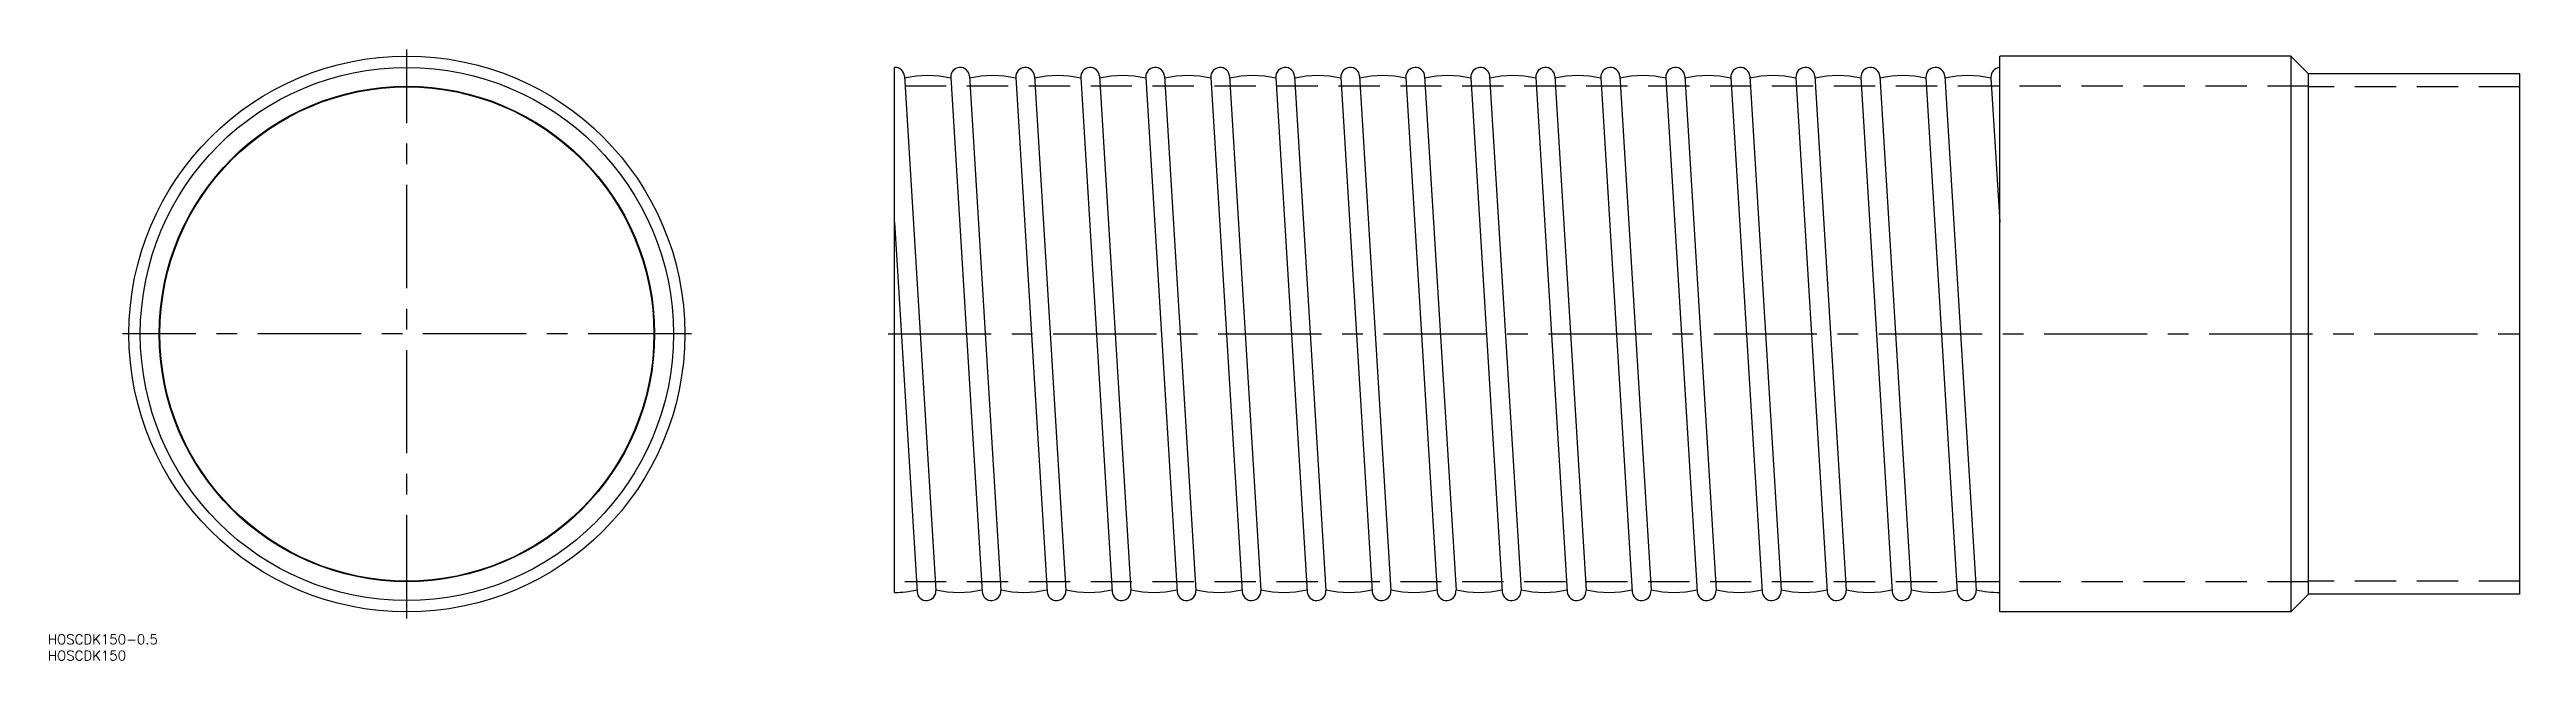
# Model space of a CAD drawing. Extents: x -110 to 652, y -100 to 88.
import ezdxf

# ---------------------------------------------------------------- set-up
doc = ezdxf.new("R2010")
doc.units = 0
doc.linetypes.add('CENTER', pattern=[50.8, 31.75, -6.35, 6.35, -6.35])
doc.linetypes.add('DASHED', pattern=[19.05, 12.7, -6.35])
doc.layers.get('0').update_dxf_attribs({"linetype": 'CONTINUOUS'})
doc.layers.add('CENTER', color=1, linetype='CENTER')
doc.styles.get("Standard").update_dxf_attribs({"font": 'txt.shx', "height": 3, "bigfont": 'bigfont.shx'})

msp = doc.modelspace()

# ---------------------------------------------------------------- linework, layer by layer
at = {"color": 7, "linetype": 'CONTINUOUS'}
for p, q in [((490, -85.5), (490, 85.5)), ((579.5, 85.5), (490, 85.5)), ((579.5, 85.5), (579.5, -85.5)), ((585, 80), (579.5, 85.5)), ((150, -79.5), (150, 81.99)), ((153.07, 79.28), (162.72, -78.92)), ((167.28, 78.92), (176.93, -79.28)), ((173.07, 79.28), (182.72, -78.92)), ((187.28, 78.92), (196.93, -79.28)), ((193.07, 79.28), (202.72, -78.92)), ((207.28, 78.92), (216.93, -79.28)), ((213.07, 79.28), (222.72, -78.92)), ((227.28, 78.92), (236.93, -79.28)), ((233.07, 79.28), (242.72, -78.92)), ((247.28, 78.92), (256.93, -79.28)), ((253.07, 79.28), (262.72, -78.92)), ((267.28, 78.92), (276.93, -79.28)), ((273.07, 79.28), (282.72, -78.92)), ((287.28, 78.92), (296.93, -79.28)), ((293.07, 79.28), (302.72, -78.92)), ((307.28, 78.92), (316.93, -79.28)), ((313.07, 79.28), (322.72, -78.92)), ((327.28, 78.92), (336.93, -79.28)), ((333.07, 79.28), (342.72, -78.92)), ((347.28, 78.92), (356.93, -79.28)), ((353.07, 79.28), (362.72, -78.92)), ((367.28, 78.92), (376.93, -79.28)), ((373.07, 79.28), (382.72, -78.92)), ((387.28, 78.92), (396.93, -79.28)), ((393.07, 79.28), (402.72, -78.92)), ((407.28, 78.92), (416.93, -79.28)), ((413.07, 79.28), (422.72, -78.92)), ((427.28, 78.92), (436.93, -79.28)), ((433.07, 79.28), (442.72, -78.92)), ((447.28, 78.92), (456.93, -79.28)), ((453.07, 79.28), (462.72, -78.92)), ((467.28, 78.92), (476.93, -79.28)), ((473.07, 79.28), (482.72, -78.92)), ((487.28, 78.92), (490, 34.35)), ((650, 80), (585, 80)), ((585, -80), (585, 80)), ((650, -80), (650, 80)), ((150, 34.35), (156.93, -79.28)), ((585, -80), (579.5, -85.5)), ((650, -80), (585, -80)), ((579.5, -85.5), (490, -85.5))]:
    msp.add_line(p, q, dxfattribs=at)
at = {"color": 3, "linetype": 'DASHED'}
for p, q in [((585, 76.2), (150, 76.2)), ((650, 76), (585, 76)), ((650, -76), (585, -76)), ((585, -76.2), (150, -76.2))]:
    msp.add_line(p, q, dxfattribs=at)
at = {"color": 7, "linetype": 'CONTINUOUS'}
for radius in [85.5, 82, 76.2, 76]:
    msp.add_circle((0, 0), radius, dxfattribs=at)
for centre, radius, start, end in [((150.18, 79.1), 2.9, 3.48932, 93.49581), ((160.2, 47.64), 31.86, 77.13223, 102.86777), ((170.18, 79.1), 2.9, 3.48932, 183.48932), ((180.2, 47.64), 31.86, 77.13223, 102.86777), ((190.18, 79.1), 2.9, 3.48932, 183.48932), ((200.2, 47.64), 31.86, 77.13223, 102.86777), ((210.18, 79.1), 2.9, 3.48932, 183.48932), ((220.2, 47.64), 31.86, 77.13223, 102.86777), ((230.18, 79.1), 2.9, 3.48932, 183.48932), ((240.2, 47.64), 31.86, 77.13223, 102.86777), ((250.18, 79.1), 2.9, 3.48932, 183.48932), ((260.2, 47.64), 31.86, 77.13223, 102.86777), ((270.18, 79.1), 2.9, 3.48932, 183.48932), ((280.2, 47.64), 31.86, 77.13223, 102.86777), ((290.18, 79.1), 2.9, 3.48932, 183.48932), ((300.2, 47.64), 31.86, 77.13223, 102.86777), ((310.18, 79.1), 2.9, 3.48932, 183.48932), ((320.2, 47.64), 31.86, 77.13223, 102.86777), ((330.18, 79.1), 2.9, 3.48932, 183.48932), ((340.2, 47.64), 31.86, 77.13223, 102.86777), ((350.18, 79.1), 2.9, 3.48932, 183.48932), ((360.2, 47.64), 31.86, 77.13223, 102.86777), ((370.18, 79.1), 2.9, 3.48932, 183.48932), ((380.2, 47.64), 31.86, 77.13223, 102.86777), ((390.18, 79.1), 2.9, 3.48932, 183.48932), ((400.2, 47.64), 31.86, 77.13223, 102.86777), ((410.18, 79.1), 2.9, 3.48932, 183.48932), ((420.2, 47.64), 31.86, 77.13223, 102.86777), ((430.18, 79.1), 2.9, 3.48932, 183.48932), ((440.2, 47.64), 31.86, 77.13223, 102.86777), ((450.18, 79.1), 2.9, 3.48932, 183.48932), ((460.2, 47.64), 31.86, 77.13223, 102.86777), ((470.18, 79.1), 2.9, 3.48932, 183.48932), ((480.2, 47.64), 31.86, 77.13223, 102.86777), ((490.18, 79.1), 2.9, 93.49581, 183.48932), ((149.8, -47.64), 31.86, 270.3619, 282.86777), ((159.82, -79.1), 2.9, 183.48932, 3.48932), ((169.8, -47.64), 31.86, 257.13223, 282.86777), ((179.82, -79.1), 2.9, 183.48932, 3.48932), ((189.8, -47.64), 31.86, 257.13223, 282.86777), ((199.82, -79.1), 2.9, 183.48932, 3.48932), ((209.8, -47.64), 31.86, 257.13223, 282.86777), ((219.82, -79.1), 2.9, 183.48932, 3.48932), ((229.8, -47.64), 31.86, 257.13223, 282.86777), ((239.82, -79.1), 2.9, 183.48932, 3.48932), ((249.8, -47.64), 31.86, 257.13223, 282.86777), ((259.82, -79.1), 2.9, 183.48932, 3.48932), ((269.8, -47.64), 31.86, 257.13223, 282.86777), ((279.82, -79.1), 2.9, 183.48932, 3.48932), ((289.8, -47.64), 31.86, 257.13223, 282.86777), ((299.82, -79.1), 2.9, 183.48932, 3.48932), ((309.8, -47.64), 31.86, 257.13223, 282.86777), ((319.82, -79.1), 2.9, 183.48932, 3.48932), ((329.8, -47.64), 31.86, 257.13223, 282.86777), ((339.82, -79.1), 2.9, 183.48932, 3.48932), ((349.8, -47.64), 31.86, 257.13223, 282.86777), ((359.82, -79.1), 2.9, 183.48932, 3.48932), ((369.8, -47.64), 31.86, 257.13223, 282.86777), ((379.82, -79.1), 2.9, 183.48932, 3.48932), ((389.8, -47.64), 31.86, 257.13223, 282.86777), ((399.82, -79.1), 2.9, 183.48932, 3.48932), ((409.8, -47.64), 31.86, 257.13223, 282.86777), ((419.82, -79.1), 2.9, 183.48932, 3.48932), ((429.8, -47.64), 31.86, 257.13223, 282.86777), ((439.82, -79.1), 2.9, 183.48932, 3.48932), ((449.8, -47.64), 31.86, 257.13223, 282.86777), ((459.82, -79.1), 2.9, 183.48932, 3.48932), ((469.8, -47.64), 31.86, 257.13223, 282.86777), ((479.82, -79.1), 2.9, 183.48932, 3.48932), ((489.8, -47.64), 31.86, 257.13223, 270.3619)]:
    msp.add_arc(centre, radius, start, end, dxfattribs=at)
at = {"layer": 'CENTER', "color": 1, "linetype": 'CENTER'}
for p, q in [((0, -87.5), (0, 87.5)), ((87.5, 0), (-87.5, 0)), ((148, 0), (652, 0))]:
    msp.add_line(p, q, dxfattribs=at)

# ---------------------------------------------------------------- texts
at = {"color": 7, "linetype": 'CONTINUOUS'}
for s, p in [('HOSCDK150-0.5', (-110.44, -95.43)), ('HOSCDK150', (-110.44, -100.43))]:
    msp.add_text(s, height=3, dxfattribs=at).set_placement(p)

doc.saveas('drawing.dxf')
